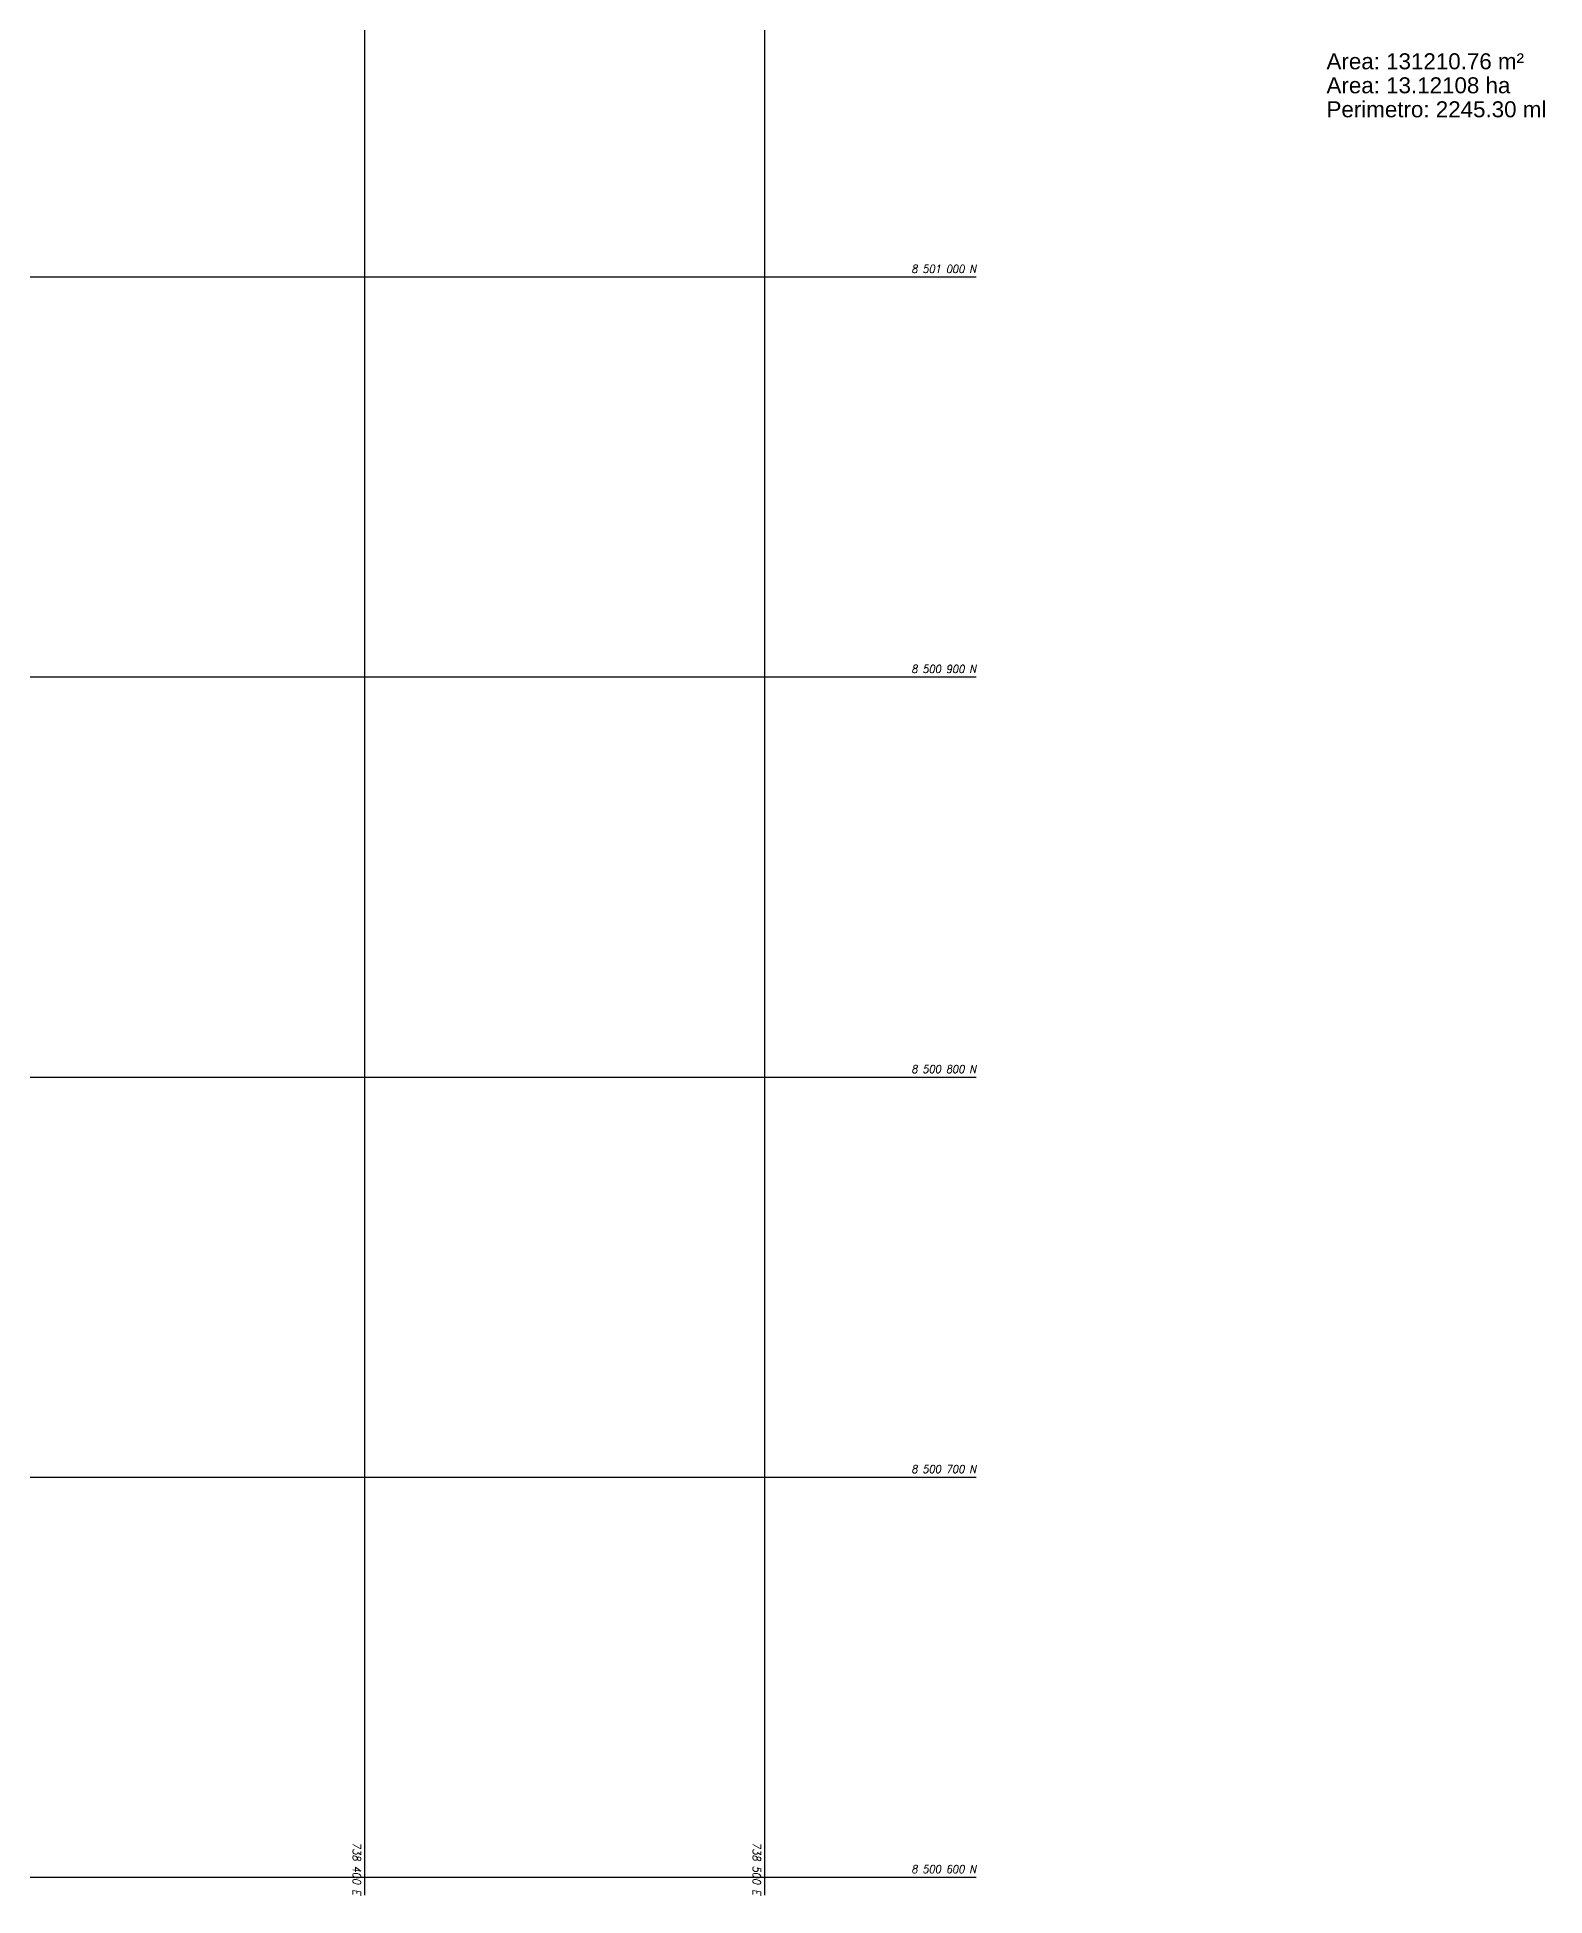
# Model space of a CAD drawing. Header units: millimetres. Extents: x 736950 to 740938, y 8500595 to 8502163.
# Drawn here: x 738318.1 to 738695.1, y 8500595.3 to 8501059.9 of the extents above; entities that cross this region are included whole.
import ezdxf
from ezdxf.enums import TextEntityAlignment as Align

# ---------------------------------------------------------------- set-up
doc = ezdxf.new("R2010")
doc.units = ezdxf.units.MM
doc.layers.add('Cuadricula Coordenadas', color=5, linetype='Continuous')
doc.layers.add('CUADROS', color=9, linetype='Continuous', lineweight=20)
doc.styles.add('Coordenadas', font='romans', dxfattribs={"width": 0.9, "height": 2})
doc.styles.add('CUADROS', font='arial.ttf')

msp = doc.modelspace()

# ---------------------------------------------------------------- linework, layer by layer
at = {"layer": 'Cuadricula Coordenadas', "color": 8}
for p, q in [((738400, 8500595.5072), (738400, 8502130.6413)), ((738500, 8500595.5072), (738500, 8502130.6413)), ((736950.2265, 8501000), (738552.8979, 8501000)), ((736950.2265, 8500900), (738552.8979, 8500900)), ((736950.2265, 8500800), (738552.8979, 8500800)), ((736950.2265, 8500700), (738552.8979, 8500700)), ((736950.2265, 8500600), (738552.8979, 8500600))]:
    msp.add_line(p, q, dxfattribs=at)

# ---------------------------------------------------------------- texts
at = {"layer": 'Cuadricula Coordenadas', "color": 7, "style": 'Coordenadas', "oblique": 10, "width": 0.9}
for s, p in [(' 8 501 000 N', (738552.8979, 8501002)), (' 8 500 900 N', (738552.8979, 8500902)), (' 8 500 800 N', (738552.8979, 8500802)), (' 8 500 700 N', (738552.8979, 8500702)), (' 8 500 600 N', (738552.8979, 8500602))]:
    msp.add_text(s, height=2, dxfattribs=at).set_placement(p, align=Align.MIDDLE_RIGHT)
for s, p in [('   738 400 E', (738398, 8500595.5072)), ('   738 500 E', (738498, 8500595.5072))]:
    msp.add_text(s, height=2, rotation=270, dxfattribs=at).set_placement(p, align=Align.MIDDLE_RIGHT)
at = {"layer": 'CUADROS', "style": 'CUADROS'}
for s, p in [('Area: 131210.76 m²', (738640.5012, 8501051.9107)), ('Area: 13.12108 ha', (738640.5012, 8501045.9107)), ('Perimetro: 2245.30 ml', (738640.5012, 8501039.9107))]:
    msp.add_text(s, height=4, dxfattribs=at).set_placement(p)

doc.saveas('drawing.dxf')
